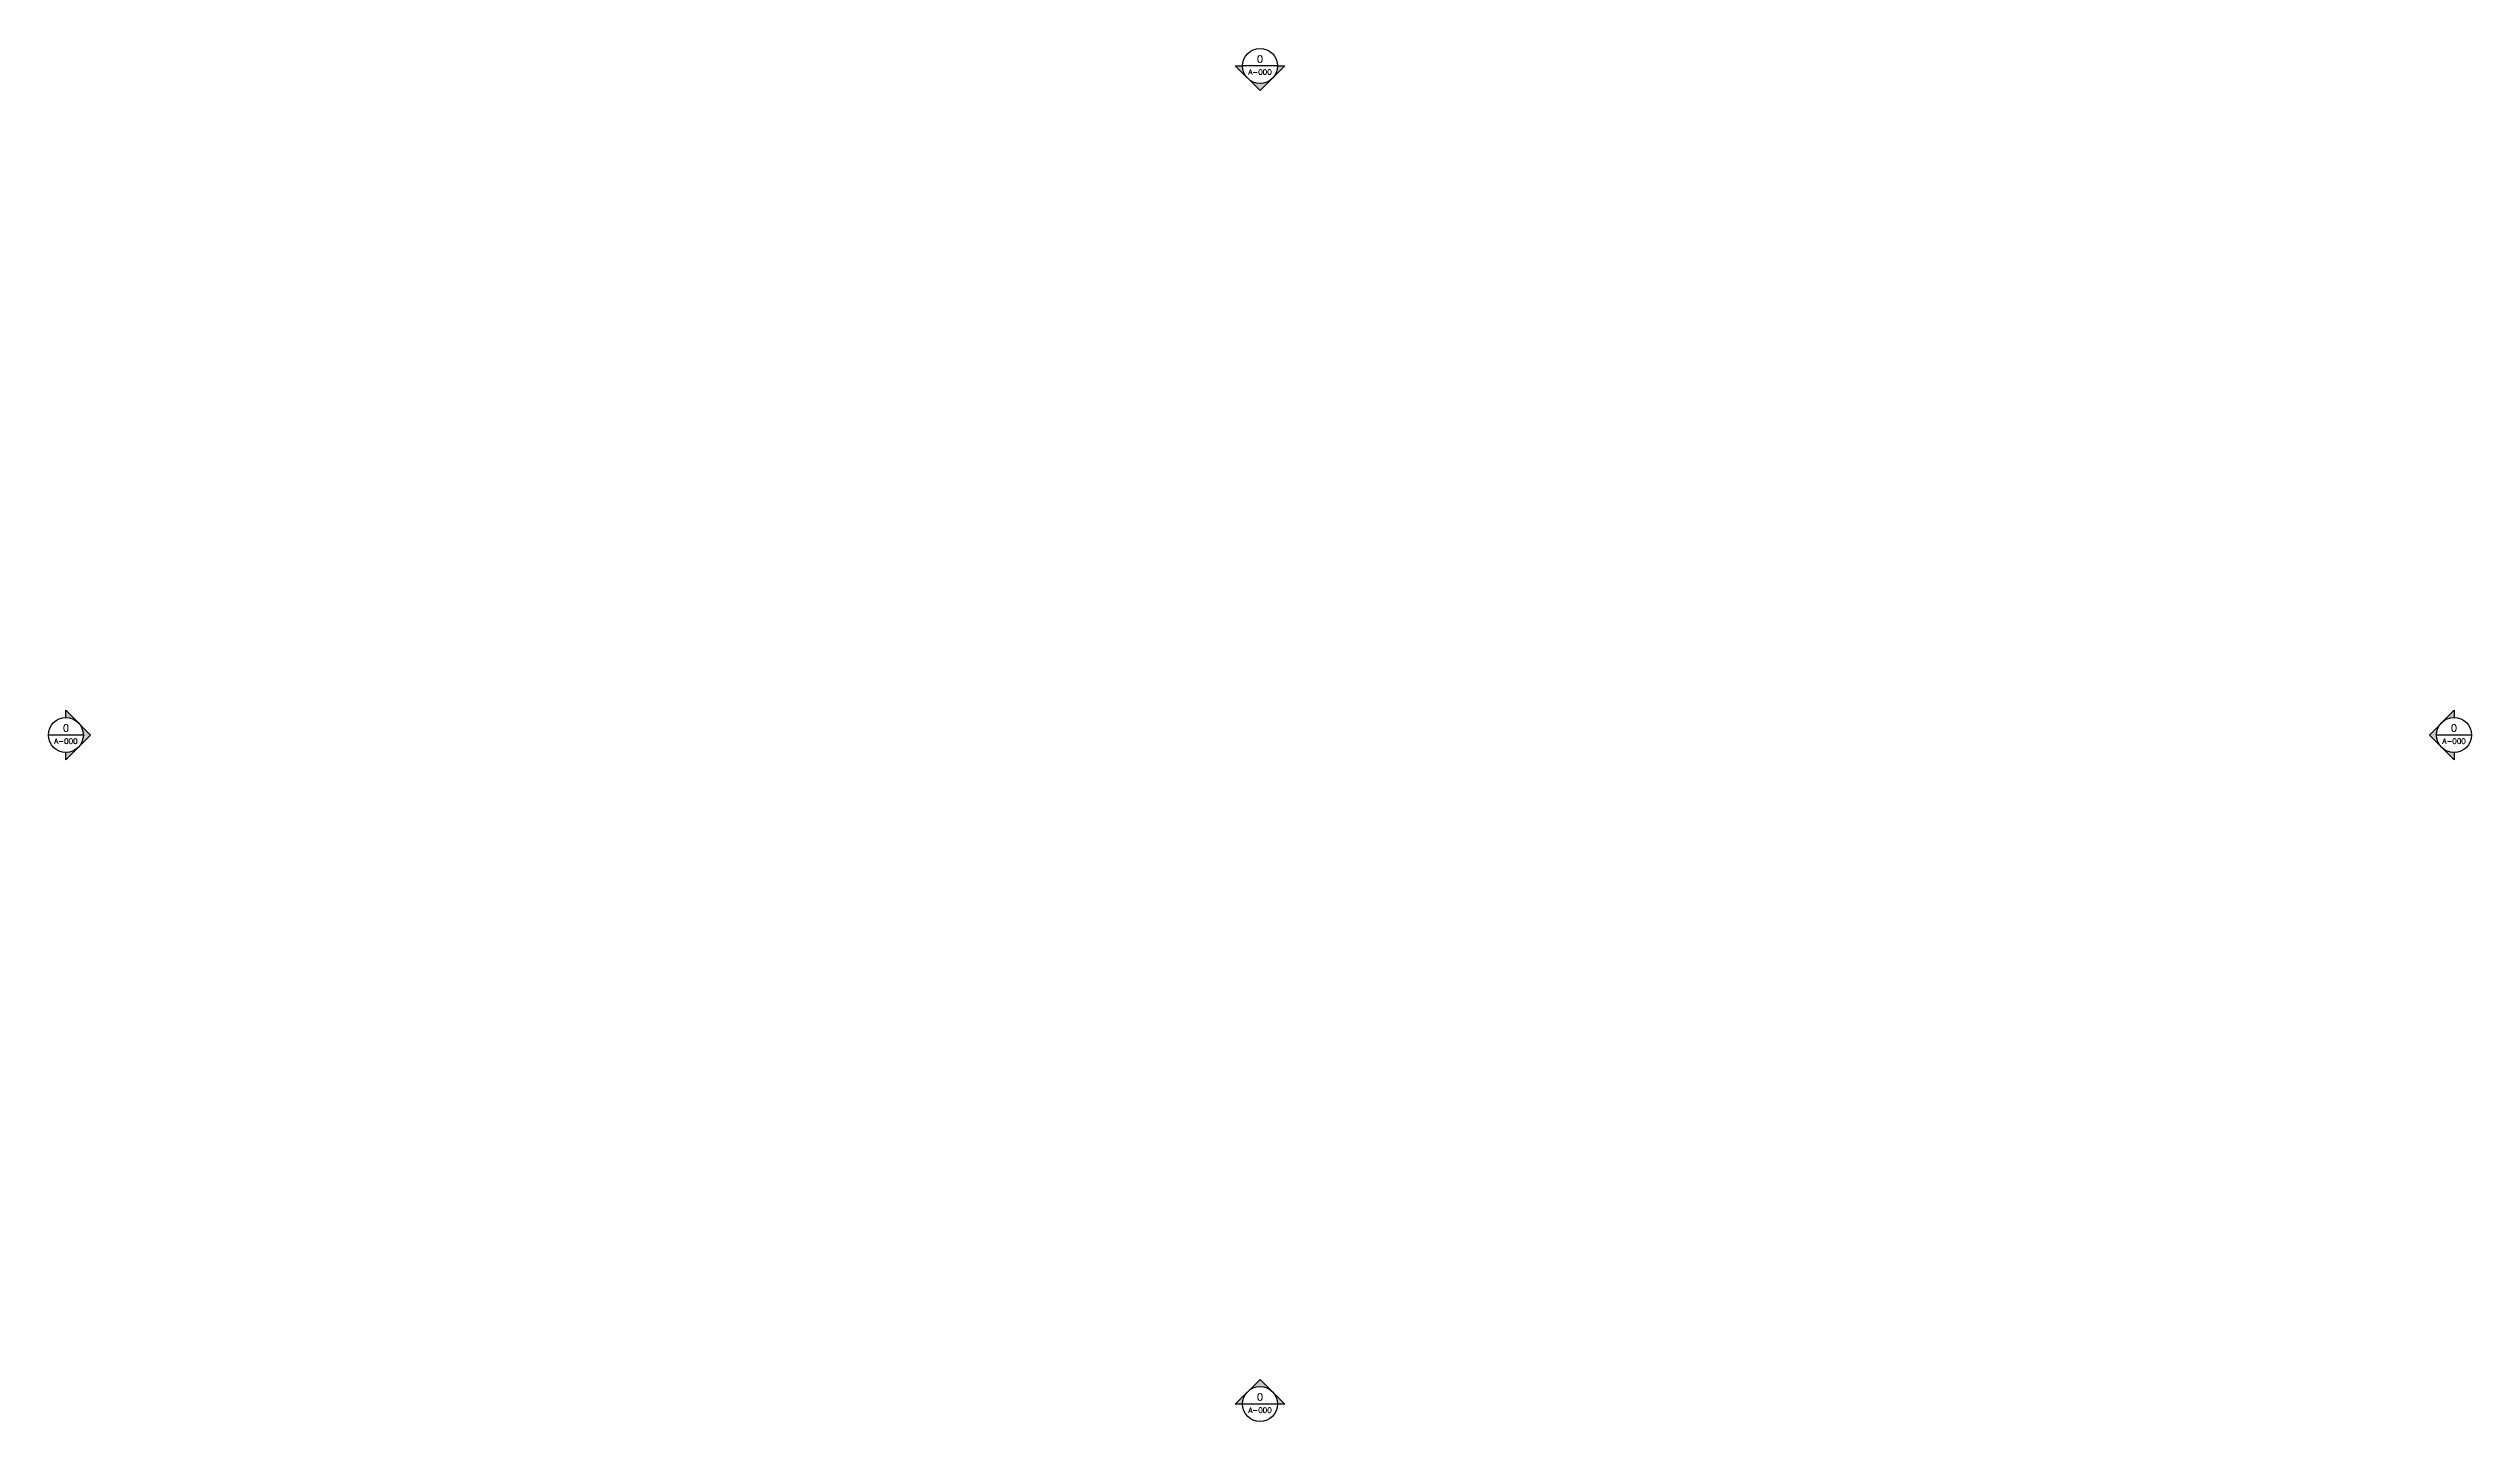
# Model space of a CAD drawing. Header units: inches. Extents: x -323 to 6820, y -93 to 4192.
# Drawn here: x -323 to 2798, y -62 to 1706 of the extents above; entities that cross this region are included whole.
import ezdxf
from ezdxf.enums import TextEntityAlignment as Align

# ---------------------------------------------------------------- set-up
doc = ezdxf.new("R2010")
doc.units = ezdxf.units.IN
doc.header["$LTSCALE"] = 0.5
doc.header["$MEASUREMENT"] = 0
doc.layers.get('0').update_dxf_attribs({"lineweight": 18})
doc.layers.add('A-Detl-Iden', color=151, linetype='Continuous', lineweight=25)
doc.styles.add('Arch-Dim', font='romans.shx', dxfattribs={"width": 0.75})
doc.styles.add('RomanS', font='romans.shx')

# ---------------------------------------------------------------- blocks, each defined once
blk = doc.blocks.new('Anno_Elevation_A2')
at = {"color": 0, "linetype": 'ByBlock', "lineweight": -2}
blk.add_line((2.5, 0), (-2.5, 0), dxfattribs=at)
blk.add_circle((0, 0), 2.5, dxfattribs=at)
at = {"color": 0, "linetype": 'ByBlock', "lineweight": -2, "style": 'RomanS'}
blk.add_attdef('NUMBER', text='', height=1, dxfattribs=at).set_placement((0, 0.5), align=Align.CENTER)
blk.add_attdef('SHEET', text='', height=0.75, dxfattribs=at).set_placement((0, -0.5), align=Align.TOP_CENTER)
blk = doc.blocks.new('Anno_Arrow_A2')
at = {"linetype": 'ByBlock', "lineweight": -2}
h = blk.add_hatch(color=0, dxfattribs=at)
h.paths.add_polyline_path([(-1.77, 1.77), (-3.54, 0), (-2.5, 0, -0.198912)])
h.paths.add_polyline_path([(0, 3.54), (-1.77, 1.77, -0.414214), (1.77, 1.77)])
h.paths.add_polyline_path([(2.37, 1.16), (2.25, 1.1, -0.114349), (2.5, 0), (3.54, 0)])
h.paths.add_polyline_path([(1.77, 1.77, -0.082683), (2.25, 1.1), (2.37, 1.16)])
at = {"color": 0, "linetype": 'ByBlock', "lineweight": -2}
blk.add_lwpolyline([(-2.5, 0), (-3.54, 0), (0, 3.54), (3.54, 0), (2.5, 0)], dxfattribs=at)

msp = doc.modelspace()

# ---------------------------------------------------------------- block references
at = {"layer": 'A-Detl-Iden'}
ref = msp.add_blockref('Anno_Elevation_A2', (1237.6, 1684), dxfattribs=dict(at, xscale=9, yscale=9, zscale=9))
ref.add_attrib('SHEET', 'A-000', dxfattribs={"layer": '0', "color": 0, "linetype": 'ByBlock', "lineweight": -2, "height": 6.75, "style": 'Arch-Dim'}).set_placement((1237.6, 1679.5), align=Align.TOP_CENTER)
ref.add_attrib('NUMBER', '0', dxfattribs={"layer": '0', "color": 0, "linetype": 'ByBlock', "lineweight": -2, "height": 9, "style": 'Arch-Dim'}).set_placement((1237.6, 1688.5), align=Align.CENTER)
at = {"layer": 'A-Detl-Iden', "xscale": 9, "yscale": 9, "zscale": 9}
for p, rotation in [((1237.6, 1684), 180), ((-300.9, 822), 270), ((2776, 822), 90)]:
    msp.add_blockref('Anno_Arrow_A2', p, dxfattribs=dict(at, rotation=rotation))
at = {"layer": 'A-Detl-Iden'}
ref = msp.add_blockref('Anno_Elevation_A2', (-300.9, 822), dxfattribs=dict(at, xscale=9, yscale=9, zscale=9))
ref.add_attrib('SHEET', 'A-000', dxfattribs={"layer": '0', "color": 0, "linetype": 'ByBlock', "lineweight": -2, "height": 6.75, "style": 'Arch-Dim'}).set_placement((-300.9, 817.5), align=Align.TOP_CENTER)
ref.add_attrib('NUMBER', '0', dxfattribs={"layer": '0', "color": 0, "linetype": 'ByBlock', "lineweight": -2, "height": 9, "style": 'Arch-Dim'}).set_placement((-300.9, 826.5), align=Align.CENTER)
ref = msp.add_blockref('Anno_Elevation_A2', (2776, 822), dxfattribs=dict(at, xscale=9, yscale=9, zscale=9))
ref.add_attrib('SHEET', 'A-000', dxfattribs={"layer": '0', "color": 0, "linetype": 'ByBlock', "lineweight": -2, "height": 6.75, "style": 'Arch-Dim'}).set_placement((2776, 817.5), align=Align.TOP_CENTER)
ref.add_attrib('NUMBER', '0', dxfattribs={"layer": '0', "color": 0, "linetype": 'ByBlock', "lineweight": -2, "height": 9, "style": 'Arch-Dim'}).set_placement((2776, 826.5), align=Align.CENTER)
at = {"layer": 'A-Detl-Iden', "xscale": 9, "yscale": 9, "zscale": 9}
msp.add_blockref('Anno_Arrow_A2', (1237.6, -40), dxfattribs=at)
at = {"layer": 'A-Detl-Iden'}
ref = msp.add_blockref('Anno_Elevation_A2', (1237.6, -40), dxfattribs=dict(at, xscale=9, yscale=9, zscale=9))
ref.add_attrib('SHEET', 'A-000', dxfattribs={"layer": '0', "color": 0, "linetype": 'ByBlock', "lineweight": -2, "height": 6.75, "style": 'Arch-Dim'}).set_placement((1237.6, -44.5), align=Align.TOP_CENTER)
ref.add_attrib('NUMBER', '0', dxfattribs={"layer": '0', "color": 0, "linetype": 'ByBlock', "lineweight": -2, "height": 9, "style": 'Arch-Dim'}).set_placement((1237.6, -35.5), align=Align.CENTER)

doc.saveas('drawing.dxf')
